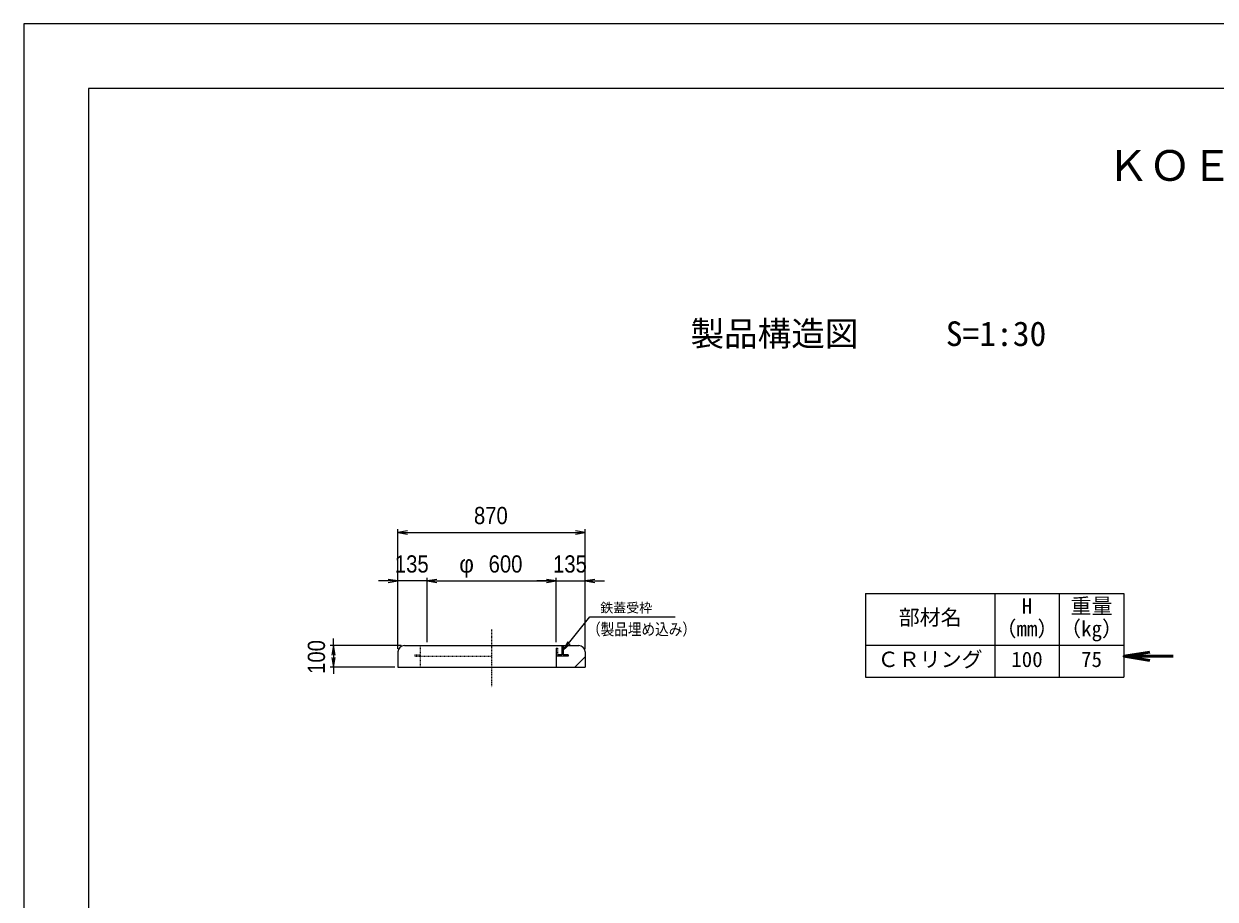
# Model space of a CAD drawing. Units: millimetres, scale not verified. Extents: x -210 to 210, y -148 to 148.
# Drawn here: x -210 to -25.5, y 12.9 to 148.5 of the extents above; entities that cross this region are included whole.
import ezdxf
from ezdxf.enums import TextEntityAlignment as Align

# ---------------------------------------------------------------- set-up
doc = ezdxf.new("R2010")
doc.units = ezdxf.units.MM
doc.linetypes.add('USER1', pattern=[12.95, 6.35, -3.175, 0.25, -3.175])
doc.linetypes.add('USER2', pattern=[4.7625, 3.175, -1.5875])
doc.layers.add('0-0', color=7, linetype='Continuous')
for name, color, linetype, lineweight in [('0-1_0', 9, 'Continuous', 25), ('0-2_dims', 2, 'Continuous', 13), ('0-3_pen1実線', 4, 'Continuous', 13), ('0-4_pen2実線', 3, 'Continuous', 13), ('0-5_pen3実線', 7, 'Continuous', 25), ('0-6_pen4実線', 6, 'Continuous', 25), ('0-7_pen1一点', 4, 'USER1', 13), ('0-8_pen2破線', 3, 'USER2', 25)]:
    doc.layers.add(name, color=color, linetype=linetype, lineweight=lineweight)
doc.styles.add('ＭＳ ゴシック', font='')
doc.styles.add('ＭＳ Ｐゴシック', font='')
doc.styles.get('ＭＳ ゴシック').set_extended_font_data('MS Gothic')
doc.styles.get('ＭＳ Ｐゴシック').set_extended_font_data('MS PGothic')

# ---------------------------------------------------------------- blocks, each defined once
blk = doc.blocks.new('部分図 1')
at = {"layer": '0-1_0'}
blk.add_lwpolyline([(0, 0), (12600, 0), (12600, 8910), (0, 8910)], close=True, dxfattribs=at)
at = {"layer": '0-2_dims'}
for p, q in [((1738.43, 6006.59), (1738.43, 6561.54)), ((1738.43, 6546.54), (2608.43, 6546.54)), ((2608.43, 6021.59), (2608.43, 6561.54)), ((1738.43, 6321.54), (1648.43, 6321.54)), ((1738.43, 6006.59), (1738.43, 6336.54)), ((1873.43, 6321.54), (1738.43, 6321.54)), ((1873.43, 6036.59), (1873.43, 6336.54)), ((1873.43, 6036.59), (1873.43, 6336.54)), ((1873.43, 6321.54), (2473.43, 6321.54)), ((1873.43, 6321.54), (1963.43, 6321.54)), ((2473.43, 6321.54), (2383.43, 6321.54)), ((2473.43, 6036.59), (2473.43, 6336.54)), ((2473.43, 6036.59), (2473.43, 6336.54)), ((2473.43, 6321.54), (2608.43, 6321.54)), ((2608.43, 6006.59), (2608.43, 6336.54)), ((2608.43, 6321.54), (2698.43, 6321.54)), ((1438.48, 6021.59), (1438.48, 6053.41)), ((1753.43, 6021.59), (1423.48, 6021.59)), ((1438.48, 6021.59), (1438.48, 5921.59)), ((1723.43, 5921.59), (1423.48, 5921.59)), ((1438.48, 5921.59), (1438.48, 5889.78))]:
    blk.add_line(p, q, dxfattribs=at)
at = {"layer": '0-2_dims', "lineweight": 18}
blk.add_line((2674.44, 6154.95), (3025.91, 6154.95), dxfattribs=at)
at = {"layer": '0-2_dims', "lineweight": 50}
blk.add_line((5111.43, 5971.36), (5340, 5971.36), dxfattribs=at)
at = {"layer": '0-2_dims'}
for points in [[(1783.43, 6554.04), (1738.43, 6546.54), (1783.43, 6539.04)], [(2563.43, 6539.04), (2608.43, 6546.54), (2563.43, 6554.04)], [(1693.43, 6314.04), (1738.43, 6321.54), (1693.43, 6329.04)], [(1918.43, 6329.04), (1873.43, 6321.54), (1918.43, 6314.04)], [(1918.43, 6329.04), (1873.43, 6321.54), (1918.43, 6314.04)], [(2428.43, 6314.04), (2473.43, 6321.54), (2428.43, 6329.04)], [(2428.43, 6314.04), (2473.43, 6321.54), (2428.43, 6329.04)], [(2653.43, 6329.04), (2608.43, 6321.54), (2653.43, 6314.04)], [(2505.43, 5999.59), (2629.44, 6154.95), (2674.44, 6154.95)], [(2527.64, 6039.44), (2505.43, 5999.59), (2539.36, 6030.08)], [(1445.98, 5976.59), (1438.48, 6021.59), (1430.98, 5976.59)], [(1430.98, 5966.59), (1438.48, 5921.59), (1445.98, 5966.59)]]:
    blk.add_lwpolyline(points, dxfattribs=at)
at = {"layer": '0-2_dims', "lineweight": 50}
blk.add_lwpolyline([(5231.43, 5991.36), (5111.43, 5971.36), (5231.43, 5951.36)], dxfattribs=at)
at = {"layer": '0-3_pen1実線'}
for p, q in [((2505.43, 6000.62), (2526.4, 6021.59)), ((2473.43, 5968.62), (2476.4, 5971.59)), ((2561.11, 5921.59), (2608.43, 5968.91))]:
    blk.add_line(p, q, dxfattribs=at)
at = {"layer": '0-4_pen2実線'}
for p, q in [((2473.43, 6009.09), (2473.43, 5971.59)), ((2473.43, 6009.09), (2479.43, 6009.09)), ((2499.43, 6021.59), (2499.43, 5977.59)), ((2505.43, 6021.59), (2505.43, 5977.59)), ((2529.43, 5971.59), (2473.43, 5971.59)), ((2473.43, 5971.59), (2473.43, 5921.59)), ((2499.43, 5977.59), (2479.43, 5977.59)), ((2529.43, 5977.59), (2505.43, 5977.59)), ((2529.43, 5977.59), (2529.43, 5971.59))]:
    blk.add_line(p, q, dxfattribs=at)
at = {"layer": '0-4_pen2実線', "linetype": 'USER2'}
blk.add_line((2479.43, 6009.09), (2479.43, 5977.59), dxfattribs=at)
at = {"layer": '0-5_pen3実線'}
for p, q in [((4511.43, 6263.86), (4511.43, 5873.86)), ((4811.43, 6263.86), (4811.43, 5873.86)), ((1738.43, 5991.59), (1738.43, 5921.59)), ((1768.43, 6021.59), (2578.43, 6021.59)), ((2608.43, 5991.59), (2608.43, 5921.59)), ((3911.43, 6023.86), (5111.43, 6023.86)), ((1738.43, 5921.59), (2608.43, 5921.59))]:
    blk.add_line(p, q, dxfattribs=at)
for centre, start, end in [((1768.43, 5991.59), 90, 180), ((2578.43, 5991.59), 0, 90)]:
    blk.add_arc(centre, 30, start, end, dxfattribs=at)
at = {"layer": '0-6_pen4実線'}
for p, q in [((3911.43, 6263.86), (5111.43, 6263.86)), ((3911.43, 6263.86), (3911.43, 5873.86)), ((5111.43, 6263.86), (5111.43, 5873.86)), ((3911.43, 5873.86), (5111.43, 5873.86))]:
    blk.add_line(p, q, dxfattribs=at)
blk.add_lwpolyline([(300, 300), (12300, 300), (12300, 8610), (300, 8610)], close=True, dxfattribs=at)
at = {"layer": '0-7_pen1一点'}
blk.add_line((2173.43, 6095.67), (2173.43, 5828.04), dxfattribs=at)
at = {"layer": '0-8_pen2破線'}
for p, q in [((1841.43, 6021.59), (1841.43, 5921.59)), ((1817.43, 5977.59), (1841.43, 5977.59)), ((1817.43, 5977.59), (1817.43, 5971.59)), ((1817.43, 5971.59), (2173.43, 5971.59))]:
    blk.add_line(p, q, dxfattribs=at)
at = {"layer": '0-2_dims', "color": 7, "style": 'ＭＳ Ｐゴシック'}
for s, height, width, p in [('870', 79.98, 0.9, (2091.61, 6561.54)), ('135', 79.98, 0.9, (1724.11, 6336.54)), ('600', 79.98, 0.9, (2159.79, 6336.54)), ('135', 79.98, 0.9, (2459.11, 6336.54)), ('（製品埋め込み）', 54.61, 0.85, (2616.96, 6053.39))]:
    blk.add_text(s, height=height, dxfattribs=dict(at, width=width)).set_placement(p, align=Align.BOTTOM_LEFT)
for s, height, p in [('φ', 79.98, (2023.43, 6336.54)), ('鉄蓋受枠', 44.11, (2678.73, 6161.49))]:
    blk.add_text(s, height=height, dxfattribs=at).set_placement(p, align=Align.BOTTOM_LEFT)
at = {"layer": '0-2_dims', "color": 7, "style": 'ＭＳ Ｐゴシック', "width": 0.9}
blk.add_text('100', height=79.98, rotation=90, dxfattribs=at).set_placement((1423.48, 5889.78), align=Align.BOTTOM_LEFT)
at = {"layer": '0-5_pen3実線', "style": 'ＭＳ ゴシック'}
for s, height, p in [('\u3000製品構造図\u3000', 114.4, (2941.59, 7378.74)), ('S=1:30', 114.4, (4284.24, 7378.74)), ('H', 71.47, (4637.05, 6147.62)), ('重量', 71.47, (4863.95, 6147.62)), ('部材名', 71.47, (4065.2, 6095.12)), ('（mm）', 71.49, (4515.16, 6042.61)), ('（kg）', 71.49, (4815.16, 6042.61)), ('ＣＲリング', 71.46, (3967.73, 5900.13)), ('100', 71.47, (4588.31, 5900.12)), ('75', 71.44, (4912.7, 5900.14))]:
    blk.add_text(s, height=height, dxfattribs=at).set_placement(p, align=Align.BOTTOM_LEFT)
at = {"layer": '0-6_pen4実線', "style": 'ＭＳ ゴシック'}
blk.add_text('\u3000ＫＯＥＩハンドホール構造図\u3000', height=143, dxfattribs=at).set_placement((4837.55, 8137.5), align=Align.BOTTOM_LEFT)

msp = doc.modelspace()

# ---------------------------------------------------------------- block references
at = {"layer": '0-0', "xscale": 0.0333333, "yscale": 0.0333333}
msp.add_blockref('部分図 1', (-210, -148.5), dxfattribs=at)

doc.saveas('drawing.dxf')
